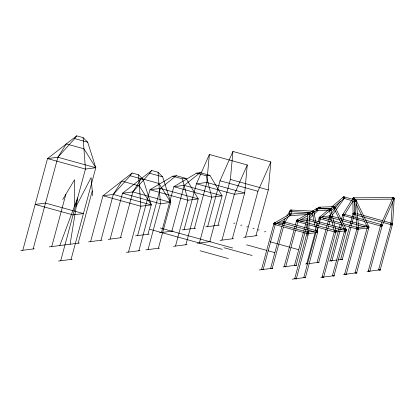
<?xml version="1.0" encoding="UTF-8"?>
<svg xmlns="http://www.w3.org/2000/svg" width="415" height="415" viewBox="0 0 415 415"><rect width="100%" height="100%" fill="white"/><g stroke="black" fill="none" stroke-linecap="round" stroke-linejoin="round"><path stroke-width="0.62" d="M74.451 206.354L74.55 179.695L62.738 199.532M330.112 210.67L316.847 210.172L316.873 209.393L316.904 208.589L330.169 209.087M316.91 208.615L316.899 208.932M330.164 209.362L330.169 209.093L330.122 210.255M307.116 232.182L307.868 213.621M307.878 232.888L307.93 231.606M308.667 232.955L309.445 213.751M316.868 209.798L316.853 210.135M291.029 210.903L291.003 210.057L313.107 211.131L313.019 212.708L312.977 212.304M390.977 224.105L392.455 201.617M392.554 224.022L394.245 198.318M308.086 232.125L307.665 233.65L274.486 224.479L274.564 223.867L274.906 222.948L308.101 232.338M232.338 238.791L244.71 192.944L247.262 164.952L209.357 154.473L206.805 182.465L194.433 228.312M218.02 225.293L230.392 179.446L232.945 151.454L270.85 161.933L268.298 189.925L255.931 235.772M313.003 211.645L313.092 211.136M334.355 206.634L334.34 207.116M393.7 198.562L393.622 198.967M290.899 210.493L290.982 210.052M274.922 223.166L274.922 222.959M297.524 220.272L307.458 222.808M345.353 230.527L345.353 230.73A0.794 0.783 82.7 0 0 346.328 230.211L333.961 276.032L332.482 275.643M283.595 223.042L283.585 223.306M316.775 232.213L316.759 232.478A0.794 0.783 82.7 0 0 317.75 231.897A0.794 0.783 82.7 0 0 317.122 230.942L317.138 231.503M381.613 224.899L381.183 226.144M70.099 244.228L77.667 197.753L59.796 245.545M353.876 198.961L353.793 199.267M355.328 201.368L355.748 200.113L355.697 200.658M335.398 230.942L335.419 230.538L334.993 232.058L308.905 224.852M358 228.048L358.031 227.648L343.106 223.524M289.369 214.633L290.184 210.654M291.024 214.431L291.724 211.022M307.494 219.789L307.453 220.256M330.096 216.895L330.055 217.367L331.305 217.709M344.025 197.353L344.025 196.918L343.641 198.412M345.747 229.682L345.794 229.22A0.794 0.783 82.7 0 1 346.328 230.211L345.612 230.029M368.001 227.379L367.96 227.845L368.198 227.353M368.349 226.792L368.406 226.367L368.131 226.886M334.365 206.623L319.368 207.194L319.348 207.687M319.379 208.413L319.425 208.771L319.446 208.138M283.959 222.326L284.036 221.833M320.064 217.704L320.131 217.175L331.922 220.427M330.407 216.448L330.49 215.847M308.018 232.737L307.946 233.012M22.789 250.281L47.533 158.587L76.692 135.84L83.093 137.609L87.7 142.189L95.798 167.743L71.058 259.437M33.153 248.953L57.893 157.259L66.327 143.922L83.929 148.788L95.798 167.743L85.438 169.066L47.533 158.587L57.893 157.259L95.798 167.743M51.745 246.577L65.85 194.308M60.699 260.76L85.438 169.066L83.093 137.609M78.15 243.195L92.255 190.931M90.6 241.603L102.972 195.756L132.131 173.008L138.532 174.777L143.139 179.358L151.236 204.911L138.869 250.759M100.959 240.275L113.331 194.428L121.766 181.09L139.367 185.956L151.236 204.911L140.877 206.234L102.972 195.756L113.331 194.428L151.236 204.911M110.131 239.102L122.503 193.255L151.662 170.508L158.063 172.277L162.67 176.857L170.767 202.411L158.4 248.258M120.495 237.774L132.862 191.927L141.302 178.59L158.898 183.456L170.767 202.411L160.408 203.734L122.503 193.255L132.862 191.927L170.767 202.411M128.505 252.081L140.877 206.234L138.532 174.777M137.609 235.585L149.976 189.738L172.739 176.173L176.339 175.711L186.008 178.383L198.246 198.894L185.873 244.741M147.968 234.257L160.34 188.41L176.339 175.711M148.041 249.581L160.408 203.734L158.063 172.277M161.471 232.53L173.838 186.683L196.601 173.117L200.201 172.656L209.876 175.327L222.108 195.839L209.736 241.686M171.831 231.207L184.203 185.36L200.201 172.656M175.514 246.064L187.886 200.217L182.408 178.844L172.739 176.173M184.073 229.64L196.44 183.793L209.357 154.473M199.376 243.014L211.749 197.167L206.276 175.789L196.601 173.117M207.661 226.616L220.033 180.774L232.945 151.454M221.978 240.119L234.351 194.272L247.262 164.952M245.566 237.1L257.938 191.253L270.85 161.933M273.983 223.535L275.43 223.924L263.089 269.771L262.659 269.688L261.575 269.366L273.942 223.503L274.305 223.571M283.393 227.098L272.193 268.609L271.332 268.412L270.679 268.199L281.878 226.678M282.21 225.438L282.88 222.959M283.725 225.859L284.56 222.762L284.047 222.575M295.558 230.325L285.696 266.876L284.835 266.684L284.182 266.471L294.043 229.905M294.375 228.665L295.044 226.191M295.376 224.951L296.549 220.614L296.912 220.681M295.89 229.085L296.559 226.606M296.896 225.366L298.063 221.029M304.916 232.716L296.056 265.553L295.195 265.356L294.541 265.144L303.401 232.296M303.733 231.056L304.402 228.577M304.735 227.342L305.741 223.623M306.073 222.383L306.742 219.903M307.333 220.733L307.665 219.494M305.248 231.477L305.917 228.997M306.254 227.757L307.256 224.043M307.209 235.367L307.712 233.51M294.79 278.553L296.253 278.947L308.641 233.1L307.697 232.799M307.723 263.867L306.784 263.577L315.141 232.587M315.639 230.73L315.976 229.49M316.977 225.776L317.646 223.296M317.983 222.056L319.151 217.719L319.975 218.057M316.059 232.135L303.853 277.36L305.373 277.78L317.74 231.933L317.221 231.746M319.239 220.407L319.908 217.927M317.325 230.527L318.16 227.43M318.492 226.191L320.665 218.14L319.187 217.751M327.518 229.822L318.658 262.659L317.797 262.462L317.143 262.254L326.003 229.402M326.335 228.167L327.004 225.687M327.336 224.448L328.343 220.728M328.675 219.488L329.344 217.014M329.603 219.079L330.267 216.604L331.512 216.946M327.85 228.582L328.519 226.108M328.856 224.868L329.858 221.148M330.195 219.909L331.03 216.812L330.304 216.656M322.102 276.961L334.454 231.093L335.968 231.503L323.601 277.36L322.097 276.94L322.382 276.992M339.911 231.228L331.886 260.968L331.59 260.916L330.371 260.558L338.225 231.43M338.562 230.19L338.894 228.95M339.231 227.71L340.067 224.614M340.57 222.756L340.902 221.517M341.571 219.037L342.738 214.7L343.169 214.783M340.243 229.988L341.747 224.411M342.417 221.932L342.754 220.697M343.086 219.457L344.258 215.12L342.78 214.731M344.647 230.387L332.446 275.612L333.022 275.736M344.907 232.457L345.576 229.977L345 228.821M350.94 227.425L342.245 259.64L341.384 259.442L340.731 259.235L349.425 227.005M349.757 225.765L353.103 213.372L353.398 213.424M351.272 226.185L354.514 213.735M344.689 274.045L357.056 228.198L358.576 228.618L346.203 274.465L344.699 274.045L346.172 274.465M368.935 227.296L356.563 273.143L356.132 273.054L355.048 272.733L367.249 227.493M367.84 228.323L368.178 227.083L367.612 225.921M368.276 271.026L380.648 225.179L382.163 225.599L369.791 271.446L368.313 271.057L369.791 271.446M391.008 223.867L392.512 224.276L380.156 270.118L379.725 270.035L378.636 269.714L391.189 223.882M391.433 225.304L391.765 224.064L390.52 223.721M335.299 231.357L335.958 231.492A0.794 0.783 82.7 0 1 335.149 232.094M353.819 213.388L353.642 214.348L356.137 215.032M283.761 222.352L283.974 221.818M307.624 219.296L307.717 219.027M316.941 231.529L317.179 230.963M330.226 216.407L330.475 215.836M391.744 223.794L391.553 224.826M307.686 219.763L307.484 220.246M330.288 216.874L330.086 217.351M345.555 229.708L345.799 229.236A0.794 0.783 82.7 0 0 344.839 229.697M345.596 230.247L345.477 230.564M353.808 214.057L353.663 214.342M380.737 224.972L392.792 197.939M382.07 225.812L394.126 198.78M76.303 206.115L91.098 177.579L92.669 195.704M283.201 222.041L285.473 218.311M286.775 216.184L290.35 210.327M283.258 223.042A0.794 0.731 31.4 0 0 284.42 223.047L288.306 216.672M342.852 214.451L351.65 200.326M352.325 199.242L353.004 198.152M344.481 214.825L353.279 200.699M297.514 220.059L297.083 221.574L307.665 224.505M358.021 227.643L357.595 229.163L343.936 225.392M57.893 157.259L74.716 138.6L76.692 135.84M113.331 194.428L130.154 175.768L132.131 173.008M132.862 191.927L149.685 173.268L151.662 170.508M329.676 216.08L330.807 214.498M331.564 213.445L334.583 209.233M335.336 208.18L340.243 201.337M332.374 215.022L335.393 210.81M336.145 209.757L344.445 198.173A0.794 0.711 35.6 0 1 343.495 198.261M368.359 226.336L357.818 223.4M381.587 224.64L365.454 220.157M308.91 217.169L312.516 213.626M313.418 212.739L315.224 210.97M317.932 208.314L318.834 207.427M309.134 219.167L313.195 215.183M314.098 214.296L318.16 210.312M320.115 217.164L319.695 218.689L332.752 222.3M344.077 196.892L355.748 200.113M319.337 217.387L327.643 210.353M328.623 209.523L330.086 208.283M331.554 207.038L343.283 197.104M321.459 217.642L329.764 210.607M334.163 206.883L344.424 198.188M296.953 220.116L306.742 214.394M311.634 211.531L316.526 208.672M298.748 220.894L307.448 215.81M309.621 214.534L317.231 210.089M329.743 209.191L333.997 206.727M331.071 210.255L334.791 208.102M274.341 223.011L289.779 214.109M276.717 223.467L290.5 215.52M317.745 207.993L319.005 207.298M308.412 212.931L312.817 211.168M309.455 214.218L313.309 212.677M393.695 198.126L393.451 197.566L353.642 197.82L353.404 198.697M393.451 197.566L393.228 198.666M182.408 178.844L186.008 178.383M206.276 175.789L209.876 175.327M20.75 250.541L34.31 248.808M49.281 246.889L79.312 243.045M88.561 241.862L102.121 240.129M108.092 239.362L121.652 237.629M135.653 235.834L149.213 234.102M159.516 232.779L173.076 231.046M182.118 229.889L195.678 228.151M205.705 226.87L219.265 225.132M233.635 223.296L234.932 223.13M240.669 225.241L241.966 225.075M277.651 222.539L283.715 221.76M300.875 219.566L307.582 218.71M321.698 216.9L330.231 215.81M246.712 226.912L248.009 226.746M274.787 224.505L276.001 224.349M278.429 224.038L283.891 223.337M300.439 221.221L307.754 220.282A0.794 0.783 82.7 0 1 307.199 220.126M323.093 218.321L330.407 217.382M252.865 228.613L254.162 228.447M257.897 230.003L259.188 229.837M264.49 231.824L265.787 231.658M58.556 261.035L72.117 259.302M126.368 252.356L139.928 250.619M145.898 249.856L159.459 248.123M173.46 246.328L187.02 244.596M197.322 243.273L210.882 241.54M220.023 240.368L233.583 238.635M243.61 237.349L257.17 235.616M308.402 232.021L316.894 230.937M307.966 233.676L317.07 232.509M335.735 230.439L345.488 229.189M358.233 227.555L367.986 226.31M335.299 232.089L345.664 230.766M357.797 229.21A0.794 0.783 82.7 0 0 358.342 227.954A0.794 0.783 82.7 0 0 356.993 228.105A0.794 0.783 82.7 0 0 357.797 229.21L368.162 227.887M259.116 269.973L272.676 268.24M282.978 266.918L296.538 265.185M305.58 264.028L307.432 263.79M308.667 263.634L319.14 262.29M329.173 261.009L336.57 260.06M337.8 259.904L342.733 259.271M292.196 279.16L305.756 277.422M320.785 277.412L334.345 275.679M343.49 274.507L357.05 272.769M367.078 271.488L380.638 269.75M290.064 214.031L308.578 212.9M290.215 215.603L308.117 214.508M319.431 208.776L331.922 208.304M317.729 231.933L317.019 231.772M308.625 233.1L307.121 232.691L294.754 278.527L295.252 278.626M340.731 259.219L342.245 259.629M330.371 260.547L331.367 260.781M317.143 262.238L318.072 262.456M306.778 263.567L307.282 263.67M294.541 265.133L295.335 265.31M296.056 265.553L295.262 265.377M284.176 266.461L284.903 266.617M270.673 268.189L271.467 268.365M272.193 268.609L271.4 268.427M261.575 269.351L263.089 269.76M378.636 269.703L379.497 269.9M355.048 272.722L355.479 272.805M296.253 278.947L295.402 278.667M353.647 198.609L354.934 198.603M392.175 198.37L393.456 198.36M353.658 199.402L392.185 199.159M290.951 210.841L292.217 210.903M290.91 211.629L310.493 212.589M346.302 230.185L345.814 230.003M305.336 277.78L303.868 277.381M353.642 197.82L353.865 198.235M298.006 221.029L296.549 220.624M284.503 222.756L283.839 222.601M322.445 277.007L323.565 277.329M368.214 227.135L368.919 227.296L368.416 227.109M355.697 272.863L356.563 273.127M333.167 275.773L333.945 276.011M284.97 266.638L285.696 266.866M355.333 201.643L343.739 198.282A0.794 0.56 49.7 0 0 344.517 197.836A0.794 0.56 49.7 0 0 343.662 196.943A0.794 0.56 49.7 0 0 343.272 197.773M354.068 212.817L355.93 213.336M357.175 213.678L361.522 214.882M362.767 215.224L382.651 220.723M383.896 221.065L391.35 223.13M230.392 179.446L268.298 189.925M357.382 215.38L382.236 222.253M383.481 222.596L391.558 224.826M74.716 138.6L87.7 142.189M356.132 217.579L343.703 214.145L343.288 215.401L365.039 221.688M357.377 217.927L364.209 219.815M220.033 180.774L257.938 191.253M366.284 222.03L381.198 226.154M332.342 216.355L339.174 218.243M340.419 218.586L356.573 223.057M332.55 218.057L340.004 220.116M341.249 220.458L364.863 226.989M333.167 220.775L341.867 223.177M333.997 222.642L342.697 225.049M149.685 173.268L162.67 176.857M309.118 219.073L314.088 220.448M315.333 220.796L333.354 225.776M334.594 226.118L345.778 229.215M308.703 220.604L333.561 227.477M334.806 227.819L341.638 229.708M308.698 223.151L314.912 224.868M316.157 225.21L335.419 230.538M130.154 175.768L143.139 179.358M284.01 221.786L307.359 228.24M308.589 228.582L316.572 230.792M283.803 222.549L285.032 222.891M307.562 229.941L283.601 223.312A0.794 0.783 82.7 0 0 284.555 222.793A0.794 0.783 82.7 0 0 284.078 221.807M308.791 230.278L313.704 231.637M270.118 241.789L277.479 243.828M278.704 244.165L289.748 247.221M290.972 247.558L298.338 249.597M246.526 244.814L266.772 250.411M267.997 250.748L274.746 252.616M160.325 228.022L232.654 248.025M223.924 247.703L252.144 255.505M149.965 229.35L222.295 249.348M200.061 250.759L228.281 258.561M330.511 216.63L331.025 216.801M381.712 225.433L382.163 225.589M379.704 269.958L380.15 270.108M318.206 262.493L318.658 262.648M331.502 260.822L331.886 260.952M353.103 213.388L354.607 213.792A0.794 0.726 -0.8 0 1 353.424 214.192A0.794 0.726 -0.8 0 1 353.352 213.03M335.055 206.992L346.235 229.552M333.733 207.842L344.626 229.822M356.22 200.476L368.857 226.683M356.231 204.128L367.218 226.917M334.371 206.629L334.417 208.206L334.365 207.77M319.374 207.199L319.441 207.92M330.905 209.674L335.979 231.098M329.375 210.083L334.148 230.247M313.844 211.811L317.765 231.612M312.402 212.651L316.074 231.217M356.309 200.71L358.586 228.24A0.794 0.623 -4.7 0 1 357.927 229.023M354.773 201.052L356.993 227.939M354.415 198.541A0.794 0.726 31.9 0 1 353.777 199.356A0.794 0.726 -0.8 0 0 354.441 198.552L354.457 199.797M354.472 201.047L354.649 213.523A0.794 0.726 -0.8 0 0 354.223 212.937M352.895 201.166L353.072 213.642M367.337 226.818A0.794 0.783 82.7 0 1 368.463 226.408A0.794 0.783 82.7 0 1 368.681 227.596A0.794 0.783 82.7 0 1 367.483 227.622M319.322 218.383A0.794 0.783 82.7 0 1 319.602 217.216A0.794 0.783 82.7 0 1 320.707 217.678M320.479 218.518A0.794 0.783 82.7 0 1 320.198 218.679M331.087 216.433A0.794 0.783 82.7 0 1 329.847 217.232M329.692 216.122A0.794 0.783 82.7 0 1 330.527 215.831M330.848 216.013A0.794 0.783 82.7 0 1 330.957 216.137M290.479 215.162A0.794 0.358 86.5 0 1 289.867 215.266M289.795 214.975A0.794 0.358 86.5 0 1 289.961 214.088A0.794 0.358 86.5 0 1 290.412 214.363M308.412 214.202A0.794 0.358 86.5 0 1 308.464 212.973A0.794 0.358 86.5 0 1 308.999 213.528M308.132 214.265A0.794 0.778 68.2 0 1 308.153 213.071A0.794 0.778 68.2 0 1 309.32 213.274A0.794 0.778 68.2 0 1 308.978 214.41M312.293 211.78A0.794 0.778 68.2 0 1 313.263 211.157A0.794 0.778 68.2 0 1 313.797 212.2A0.794 0.778 68.2 0 1 312.728 212.63M290.282 211.235A0.794 0.763 11.6 0 1 290.604 210.151A0.794 0.763 11.6 0 1 291.693 210.587A0.794 0.731 31.4 0 1 291.164 211.572A0.794 0.763 11.6 0 0 291.693 210.587A0.794 0.731 31.4 0 0 290.593 210.156A0.794 0.731 31.4 0 0 290.308 211.204M290.832 215.193A0.794 0.763 11.6 0 1 289.893 215.535M289.348 214.773A0.794 0.763 11.6 0 1 290.765 214.353M284.42 223.047A0.794 0.731 31.4 0 0 284.192 221.932A0.794 0.731 31.4 0 0 283.087 222.212A0.794 0.783 82.7 0 1 283.793 221.755M312.334 211.738A0.794 0.623 -11.2 0 1 313.377 211.323A0.794 0.623 -11.2 0 1 313.771 212.138A0.794 0.623 -11.2 0 1 312.702 212.506M316.759 231.139A0.794 0.623 -11.2 0 1 317.698 231.414A0.794 0.623 -11.2 0 1 317.402 232.224A0.794 0.623 -11.2 0 1 316.38 232.172M290.806 214.996A0.794 0.623 60 0 1 289.877 215.432M289.473 214.705A0.794 0.623 60 0 1 290.765 214.7M274.108 223.908A0.794 0.623 60 0 1 274.523 222.964A0.794 0.623 60 0 1 275.368 223.82A0.794 0.623 60 0 1 274.621 224.427M308.106 214.052A0.794 0.529 2.3 0 1 308.127 213.279A0.794 0.529 2.3 0 1 309.284 213.372A0.794 0.529 2.3 0 1 309.102 214.135M307.328 233.256A0.794 0.529 2.3 0 1 307.411 232.452A0.794 0.529 2.3 0 1 308.589 232.67A0.794 0.529 2.3 0 1 308.106 233.401M307.25 232.41A0.794 0.783 82.7 0 1 308.501 232.405A0.794 0.783 82.7 0 1 308.174 233.624A0.794 0.783 82.7 0 1 307.1 232.976M316.453 232.307A0.794 0.783 82.7 0 1 316.344 232.182M316.355 231.248A0.794 0.783 82.7 0 1 316.816 230.948M275.332 224.193A0.794 0.783 82.7 0 1 274.082 224.199A0.794 0.783 82.7 0 1 274.408 222.98A0.794 0.783 82.7 0 1 275.482 223.628M320.178 208.123A0.794 0.789 61.1 0 1 319.337 208.771M320.167 207.822A0.794 0.789 61.1 0 0 318.621 207.848A0.794 0.674 45.5 0 1 319.425 207.261A0.794 0.674 45.5 0 1 320.131 208.133A0.794 0.674 45.5 0 1 319.368 208.709M316.09 209.388A0.794 0.789 61.1 0 1 316.987 208.595A0.794 0.789 61.1 0 1 317.636 209.611A0.794 0.789 61.1 0 1 316.536 210.094M307.712 220.23A0.794 0.674 45.5 0 1 307.256 220.033M307.697 218.772A0.794 0.674 45.5 0 0 307.022 219.042A0.794 0.783 82.7 0 1 307.733 218.705M316.256 209.383A0.794 0.586 59.7 0 1 316.806 208.641A0.794 0.586 59.7 0 1 317.522 209.606A0.794 0.586 59.7 0 1 316.749 210.042M296.953 221.314A0.794 0.586 59.7 0 1 296.901 220.142A0.794 0.586 59.7 0 1 297.908 220.739A0.794 0.586 59.7 0 1 297.353 221.553M329.743 210.55A0.794 0.778 59.9 0 1 329.526 209.378A0.794 0.778 59.9 0 1 330.703 209.336A0.794 0.778 59.9 0 1 330.605 210.519M333.619 207.277A0.794 0.778 59.9 0 1 334.594 206.654A0.794 0.778 59.9 0 1 335.128 207.692A0.794 0.778 59.9 0 1 334.059 208.128M329.743 210.462A0.794 0.633 -13.3 0 1 329.526 209.528A0.794 0.633 -13.3 0 1 330.708 209.388A0.794 0.633 -13.3 0 1 330.605 210.358M334.687 231.824A0.794 0.633 -13.3 0 1 334.708 230.854A0.794 0.633 -13.3 0 1 335.875 230.906A0.794 0.633 -13.3 0 1 335.538 231.861M333.769 207.282A0.794 0.508 -26.4 0 1 334.703 206.841A0.794 0.508 -26.4 0 1 335.113 207.37A0.794 0.508 -26.4 0 1 334.303 207.977M345.098 229.687A0.794 0.508 -26.4 0 1 346.1 229.454A0.794 0.508 -26.4 0 1 346.151 230.164A0.794 0.508 -26.4 0 1 345.166 230.538M334.506 230.958A0.794 0.783 82.7 0 1 335.465 230.553A0.794 0.783 82.7 0 1 335.984 231.466M334.682 231.886A0.794 0.783 82.7 0 1 334.433 231.388M297.934 221.299A0.794 0.783 82.7 0 1 297.316 221.615M296.901 221.501A0.794 0.783 82.7 0 1 296.886 220.152A0.794 0.783 82.7 0 1 298.089 220.733M319.327 218.057A0.794 0.56 49.7 0 1 319.638 217.227A0.794 0.56 49.7 0 1 320.546 217.942A0.794 0.56 49.7 0 1 320.048 218.627M357.097 228.696A0.794 0.623 -4.7 0 1 357.554 227.83A0.794 0.623 -4.7 0 1 358.586 228.24M355.022 201.363A0.794 0.623 -4.7 0 1 354.981 200.455A0.794 0.623 -4.7 0 1 356.137 200.45A0.794 0.623 -4.7 0 1 356.018 201.358M355.115 200.367A0.794 0.659 -25.7 0 1 356.205 200.45A0.794 0.659 -25.7 0 1 355.899 201.436M355.058 201.467A0.794 0.659 -25.7 0 1 354.861 200.647M367.534 226.792A0.794 0.659 -25.7 0 1 368.639 226.481A0.794 0.659 -25.7 0 1 368.759 227.456A0.794 0.659 -25.7 0 1 367.633 227.633M343.117 197.773A0.794 0.711 35.6 0 1 344.492 197.307M329.629 216.132A0.794 0.711 35.6 0 1 330.693 216.033A0.794 0.711 35.6 0 1 330.911 217.071A0.794 0.711 35.6 0 1 329.847 217.175M343.853 215.598A0.794 0.726 31.9 0 1 343.407 215.639M343.008 215.447A0.794 0.726 31.9 0 1 343.143 214.223A0.794 0.726 31.9 0 1 344.274 214.913M352.958 198.899A0.794 0.726 31.9 0 1 353.295 197.924A0.794 0.726 31.9 0 1 354.337 198.323M352.952 198.956A0.794 0.726 -0.8 0 1 354.254 198.142M380.68 225.075A0.794 0.612 24 0 1 381.966 225.055A0.794 0.612 24 0 1 381.587 226.035M392.803 198.583A0.794 0.612 24 0 1 393.13 197.732A0.794 0.612 24 0 1 394.177 198.266A0.794 0.612 24 0 1 393.638 199.003M392.803 198.728A0.794 0.68 3.8 0 1 393.109 197.748A0.794 0.68 3.8 0 1 394.209 198.157A0.794 0.68 3.8 0 1 393.602 199.029M392.372 223.638A0.794 0.68 3.8 0 1 392.315 224.562A0.794 0.68 3.8 0 1 391.231 224.557A0.794 0.68 3.8 0 1 391.143 223.633M45.52 203.106L35.161 204.434L73.066 214.913L83.425 213.59L45.52 203.106M160.34 188.41L149.976 189.738L187.886 200.217L198.246 198.894L160.34 188.41M184.203 185.36L173.838 186.683L211.749 197.167L222.108 195.839L184.203 185.36M206.805 182.465L196.44 183.793L234.351 194.272L244.71 192.944L206.805 182.465"/></g></svg>
